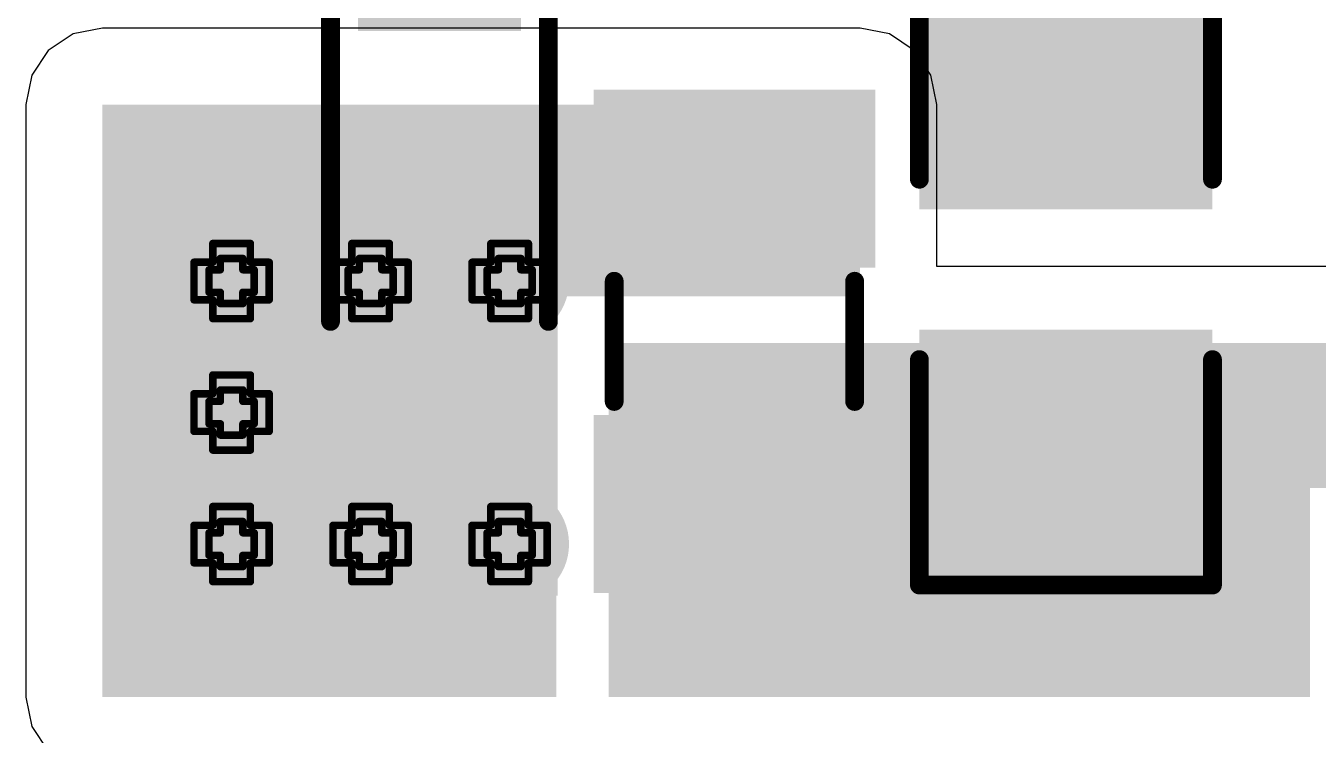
# Model space of a CAD drawing. Header units: inches. Extents: x -5 to 5258, y -4 to 5281.
# Drawn here: x 48.82 to 57.56, y 64.49 to 69.28 of the extents above; entities that cross this region are included whole.
import ezdxf

# ---------------------------------------------------------------- set-up
doc = ezdxf.new("R2010")
doc.units = ezdxf.units.IN
for name, color, linetype in [('Bottom Layer', 5, 'Continuous'), ('Bottom Solder', 6, 'Continuous'), ('Drill Drawing', 1, 'Continuous'), ('Top Layer', 1, 'Continuous'), ('Top Overlay', 2, 'Continuous'), ('Top Paste', 8, 'Continuous'), ('Top Solder', 216, 'Continuous'), ('Via Holes', 16, 'Continuous')]:
    doc.layers.add(name, color=color, linetype=linetype)

# ---------------------------------------------------------------- blocks, each defined once
blk = doc.blocks.new('F____0805_117')
at = {"layer": 'Top Layer'}
for points in [[(-0.6, -0.85), (-1.6, -0.85), (-1.6, 0.85), (-0.6, 0.85)], [(1.6, -0.85), (0.6, -0.85), (0.6, 0.85), (1.6, 0.85)]]:
    blk.add_hatch(color=1, dxfattribs=at).paths.add_polyline_path(points)
at = {"layer": 'Top Paste'}
for points in [[(-0.6, -0.85), (-1.6, -0.85), (-1.6, 0.85), (-0.6, 0.85)], [(1.6, -0.85), (0.6, -0.85), (0.6, 0.85), (1.6, 0.85)]]:
    blk.add_hatch(color=8, dxfattribs=at).paths.add_polyline_path(points)
at = {"layer": 'Top Solder'}
for points in [[(-0.4984, -0.9516), (-1.7016, -0.9516), (-1.7016, 0.9516), (-0.4984, 0.9516)], [(1.7016, -0.9516), (0.4984, -0.9516), (0.4984, 0.9516), (1.7016, 0.9516)]]:
    blk.add_hatch(color=216, dxfattribs=at).paths.add_polyline_path(points)
at = {"layer": 'Top Overlay', "const_width": 0.127}
for points in [[(-0.4064, 0.8128), (0.4064, 0.8128)], [(-0.4064, -0.8128), (0.4064, -0.8128)]]:
    blk.add_lwpolyline(points, dxfattribs=at)
at = {"layer": 'Top Overlay', "const_width": 0.0635}
for points in [[(-0.4382, 0.8128, 1), (-0.3747, 0.8128, 1)], [(0.3746, 0.8128, 1), (0.4381, 0.8128, 1)], [(-0.4382, -0.8128, 1), (-0.3747, -0.8128, 1)], [(0.3747, -0.8128, 1), (0.4382, -0.8128, 1)]]:
    blk.add_lwpolyline(points, format="xyb", close=True, dxfattribs=at)
blk = doc.blocks.new('SOD_123_126')
at = {"layer": 'Top Layer'}
for points in [[(-1.1, 0.45), (-1.1, -0.45), (-2.05, -0.45), (-2.05, 0.45)], [(2.05, 0.45), (2.05, -0.45), (1.1, -0.45), (1.1, 0.45)]]:
    blk.add_hatch(color=1, dxfattribs=at).paths.add_polyline_path(points)
at = {"layer": 'Top Overlay'}
for points in [[(0.9652, 0.508), (2.8194, 0.508), (2.8194, 0.8), (0.9652, 0.8)], [(2.1198, -0.79), (2.8194, -0.79), (2.8194, 0.7848), (2.1198, 0.7848)], [(0.9653, -0.7999), (2.8195, -0.7999), (2.8195, -0.5079), (0.9653, -0.5079)]]:
    blk.add_hatch(color=2, dxfattribs=at).paths.add_polyline_path(points)
at = {"layer": 'Top Paste'}
for points in [[(-1.1, 0.45), (-1.1, -0.45), (-2.05, -0.45), (-2.05, 0.45)], [(2.05, 0.45), (2.05, -0.45), (1.1, -0.45), (1.1, 0.45)]]:
    blk.add_hatch(color=8, dxfattribs=at).paths.add_polyline_path(points)
at = {"layer": 'Top Solder'}
for points in [[(-0.9984, 0.5516), (-0.9984, -0.5516), (-2.1516, -0.5516), (-2.1516, 0.5516)], [(2.1516, 0.5516), (2.1516, -0.5516), (0.9984, -0.5516), (0.9984, 0.5516)]]:
    blk.add_hatch(color=216, dxfattribs=at).paths.add_polyline_path(points)
at = {"layer": 'Top Overlay', "const_width": 0.127}
for points in [[(0.9652, 0.7366), (-1.3716, 0.7366)], [(-1.3716, 0.5842), (-1.3716, 0.7366)], [(-1.3716, -0.7366), (-1.3716, -0.5842)], [(0.9652, -0.7366), (-1.3716, -0.7366)]]:
    blk.add_lwpolyline(points, dxfattribs=at)
at = {"layer": 'Top Overlay', "const_width": 0.0635}
for points in [[(-1.4033, 0.7366, 1), (-1.3398, 0.7366, 1)], [(-1.4033, 0.7366, 1), (-1.3398, 0.7366, 1)], [(0.9335, 0.7366, 1), (0.997, 0.7366, 1)], [(-1.4033, 0.5842, 1), (-1.3398, 0.5842, 1)], [(-1.4033, -0.5842, 1), (-1.3398, -0.5842, 1)], [(-1.4033, -0.7366, 1), (-1.3398, -0.7366, 1)], [(-1.4033, -0.7366, 1), (-1.3398, -0.7366, 1)], [(0.9335, -0.7366, 1), (0.997, -0.7366, 1)]]:
    blk.add_lwpolyline(points, format="xyb", close=True, dxfattribs=at)
blk = doc.blocks.new('C___1206_154')
at = {"layer": 'Top Layer'}
for points in [[(-2.032, 0.889), (-0.508, 0.889), (-0.508, -0.889), (-2.032, -0.889)], [(0.508, 0.889), (2.032, 0.889), (2.032, -0.889), (0.508, -0.889)]]:
    blk.add_hatch(color=1, dxfattribs=at).paths.add_polyline_path(points)
at = {"layer": 'Top Paste'}
for points in [[(-2.032, 0.889), (-0.508, 0.889), (-0.508, -0.889), (-2.032, -0.889)], [(0.508, 0.889), (2.032, 0.889), (2.032, -0.889), (0.508, -0.889)]]:
    blk.add_hatch(color=8, dxfattribs=at).paths.add_polyline_path(points)
at = {"layer": 'Top Solder'}
for points in [[(-2.1336, 0.9906), (-0.4064, 0.9906), (-0.4064, -0.9906), (-2.1336, -0.9906)], [(0.4064, 0.9906), (2.1336, 0.9906), (2.1336, -0.9906), (0.4064, -0.9906)]]:
    blk.add_hatch(color=216, dxfattribs=at).paths.add_polyline_path(points)
at = {"layer": 'Top Overlay', "const_width": 0.127}
for points in [[(-0.6096, 0.9906), (-2.1336, 0.9906)], [(-2.1336, -0.9906), (-2.1336, 0.9906)], [(2.1336, 0.9906), (0.6096, 0.9906)], [(2.1336, -0.9906), (2.1336, 0.9906)], [(-0.6096, -0.9906), (-2.1336, -0.9906)], [(2.1336, -0.9906), (0.6096, -0.9906)]]:
    blk.add_lwpolyline(points, dxfattribs=at)
at = {"layer": 'Top Overlay', "const_width": 0.0635}
for points in [[(-2.1653, 0.9906, 1), (-2.1018, 0.9906, 1)], [(-2.1653, 0.9906, 1), (-2.1018, 0.9906, 1)], [(-0.6413, 0.9906, 1), (-0.5778, 0.9906, 1)], [(0.5779, 0.9906, 1), (0.6414, 0.9906, 1)], [(2.1019, 0.9906, 1), (2.1654, 0.9906, 1)], [(2.1019, 0.9906, 1), (2.1654, 0.9906, 1)], [(-2.1653, -0.9906, 1), (-2.1018, -0.9906, 1)], [(-2.1653, -0.9906, 1), (-2.1018, -0.9906, 1)], [(-0.6413, -0.9906, 1), (-0.5778, -0.9906, 1)], [(0.5779, -0.9906, 1), (0.6414, -0.9906, 1)], [(2.1019, -0.9906, 1), (2.1654, -0.9906, 1)], [(2.1019, -0.9906, 1), (2.1654, -0.9906, 1)]]:
    blk.add_lwpolyline(points, format="xyb", close=True, dxfattribs=at)

msp = doc.modelspace()

# ---------------------------------------------------------------- hatches: boundary and pattern name
at = {"layer": 'Bottom Layer'}
h = msp.add_hatch(color=5, dxfattribs=at)
edge = h.paths.add_edge_path()
edge.add_arc((50.2158, 67.5566), 0.3, 0, 360)
h = msp.add_hatch(color=5, dxfattribs=at)
edge = h.paths.add_edge_path()
edge.add_arc((51.1556, 67.5566), 0.3, 0, 360)
h = msp.add_hatch(color=5, dxfattribs=at)
edge = h.paths.add_edge_path()
edge.add_arc((52.0954, 67.5566), 0.3, 0, 360)
h = msp.add_hatch(color=5, dxfattribs=at)
edge = h.paths.add_edge_path()
edge.add_arc((50.2158, 66.6676), 0.3, 0, 360)
h = msp.add_hatch(color=5, dxfattribs=at)
edge = h.paths.add_edge_path()
edge.add_arc((50.2158, 65.7786), 0.3, 0, 360)
h = msp.add_hatch(color=5, dxfattribs=at)
edge = h.paths.add_edge_path()
edge.add_arc((51.1556, 65.7786), 0.3, 0, 360)
h = msp.add_hatch(color=5, dxfattribs=at)
edge = h.paths.add_edge_path()
edge.add_arc((52.0954, 65.7786), 0.3, 0, 360)
at = {"layer": 'Bottom Solder'}
h = msp.add_hatch(color=6, dxfattribs=at)
edge = h.paths.add_edge_path()
edge.add_arc((50.2158, 67.5566), 0.4016, 0, 360)
h = msp.add_hatch(color=6, dxfattribs=at)
edge = h.paths.add_edge_path()
edge.add_arc((51.1556, 67.5566), 0.4016, 0, 360)
h = msp.add_hatch(color=6, dxfattribs=at)
edge = h.paths.add_edge_path()
edge.add_arc((52.0954, 67.5566), 0.4016, 0, 360)
h = msp.add_hatch(color=6, dxfattribs=at)
edge = h.paths.add_edge_path()
edge.add_arc((50.2158, 66.6676), 0.4016, 0, 360)
h = msp.add_hatch(color=6, dxfattribs=at)
edge = h.paths.add_edge_path()
edge.add_arc((50.2158, 65.7786), 0.4016, 0, 360)
h = msp.add_hatch(color=6, dxfattribs=at)
edge = h.paths.add_edge_path()
edge.add_arc((51.1556, 65.7786), 0.4016, 0, 360)
h = msp.add_hatch(color=6, dxfattribs=at)
edge = h.paths.add_edge_path()
edge.add_arc((52.0954, 65.7786), 0.4016, 0, 360)
at = {"layer": 'Top Layer'}
for points in [[(49.3428, 64.7446), (52.4114, 64.7446), (52.4114, 68.7489), (49.3428, 68.7489)], [(51.1711, 67.454), (54.465, 67.454), (54.465, 68.7489), (51.1711, 68.7489)], [(52.765, 64.7446), (57.5056, 64.7446), (57.5056, 67.1366), (52.765, 67.1366)], [(52.765, 66.1568), (58.7407, 66.1568), (58.7407, 67.1366), (52.765, 67.1366)]]:
    msp.add_hatch(color=1, dxfattribs=at).paths.add_polyline_path(points)
h = msp.add_hatch(color=1, dxfattribs=at)
edge = h.paths.add_edge_path()
edge.add_arc((50.2158, 67.5566), 0.3, 0, 360)
h = msp.add_hatch(color=1, dxfattribs=at)
edge = h.paths.add_edge_path()
edge.add_arc((51.1556, 67.5566), 0.3, 0, 360)
h = msp.add_hatch(color=1, dxfattribs=at)
edge = h.paths.add_edge_path()
edge.add_arc((52.0954, 67.5566), 0.3, 0, 360)
h = msp.add_hatch(color=1, dxfattribs=at)
edge = h.paths.add_edge_path()
edge.add_arc((50.2158, 66.6676), 0.3, 0, 360)
h = msp.add_hatch(color=1, dxfattribs=at)
edge = h.paths.add_edge_path()
edge.add_arc((50.2158, 65.7786), 0.3, 0, 360)
h = msp.add_hatch(color=1, dxfattribs=at)
edge = h.paths.add_edge_path()
edge.add_arc((51.1556, 65.7786), 0.3, 0, 360)
h = msp.add_hatch(color=1, dxfattribs=at)
edge = h.paths.add_edge_path()
edge.add_arc((52.0954, 65.7786), 0.3, 0, 360)
at = {"layer": 'Top Solder'}
h = msp.add_hatch(color=216, dxfattribs=at)
edge = h.paths.add_edge_path()
edge.add_arc((50.2158, 67.5566), 0.4016, 0, 360)
h = msp.add_hatch(color=216, dxfattribs=at)
edge = h.paths.add_edge_path()
edge.add_arc((51.1556, 67.5566), 0.4016, 0, 360)
h = msp.add_hatch(color=216, dxfattribs=at)
edge = h.paths.add_edge_path()
edge.add_arc((52.0954, 67.5566), 0.4016, 0, 360)
h = msp.add_hatch(color=216, dxfattribs=at)
edge = h.paths.add_edge_path()
edge.add_arc((50.2158, 66.6676), 0.4016, 0, 360)
h = msp.add_hatch(color=216, dxfattribs=at)
edge = h.paths.add_edge_path()
edge.add_arc((50.2158, 65.7786), 0.4016, 0, 360)
h = msp.add_hatch(color=216, dxfattribs=at)
edge = h.paths.add_edge_path()
edge.add_arc((51.1556, 65.7786), 0.4016, 0, 360)
h = msp.add_hatch(color=216, dxfattribs=at)
edge = h.paths.add_edge_path()
edge.add_arc((52.0954, 65.7786), 0.4016, 0, 360)
at = {"layer": 'Via Holes'}
h = msp.add_hatch(color=7, dxfattribs=at)
edge = h.paths.add_edge_path()
edge.add_arc((50.2158, 67.5566), 0.15, 0, 360)
h = msp.add_hatch(color=7, dxfattribs=at)
edge = h.paths.add_edge_path()
edge.add_arc((51.1556, 67.5566), 0.15, 0, 360)
h = msp.add_hatch(color=7, dxfattribs=at)
edge = h.paths.add_edge_path()
edge.add_arc((52.0954, 67.5566), 0.15, 0, 360)
h = msp.add_hatch(color=7, dxfattribs=at)
edge = h.paths.add_edge_path()
edge.add_arc((50.2158, 66.6676), 0.15, 0, 360)
h = msp.add_hatch(color=7, dxfattribs=at)
edge = h.paths.add_edge_path()
edge.add_arc((50.2158, 65.7786), 0.15, 0, 360)
h = msp.add_hatch(color=7, dxfattribs=at)
edge = h.paths.add_edge_path()
edge.add_arc((51.1556, 65.7786), 0.15, 0, 360)
h = msp.add_hatch(color=7, dxfattribs=at)
edge = h.paths.add_edge_path()
edge.add_arc((52.0954, 65.7786), 0.15, 0, 360)

# ---------------------------------------------------------------- linework, layer by layer
at = {"layer": 'Drill Drawing', "const_width": 0.0508}
for points in [[(50.0888, 67.6836), (50.0888, 67.8106)], [(50.0888, 67.8106), (50.3428, 67.8106)], [(50.3428, 67.6836), (50.3428, 67.8106)], [(51.0286, 67.6836), (51.0286, 67.8106)], [(51.0286, 67.8106), (51.2826, 67.8106)], [(51.2826, 67.6836), (51.2826, 67.8106)], [(51.9684, 67.6836), (51.9684, 67.8106)], [(51.9684, 67.8106), (52.2224, 67.8106)], [(52.2224, 67.6836), (52.2224, 67.8106)], [(49.9618, 67.4296), (49.9618, 67.6836)], [(49.9618, 67.6836), (50.0888, 67.6836)], [(50.1396, 67.6328), (50.1396, 67.709)], [(50.1396, 67.709), (50.292, 67.709)], [(50.292, 67.6328), (50.292, 67.709)], [(50.3428, 67.6836), (50.4698, 67.6836)], [(50.4698, 67.4296), (50.4698, 67.6836)], [(50.9016, 67.4296), (50.9016, 67.6836)], [(50.9016, 67.6836), (51.0286, 67.6836)], [(51.0794, 67.6328), (51.0794, 67.709)], [(51.0794, 67.709), (51.2318, 67.709)], [(51.2318, 67.6328), (51.2318, 67.709)], [(51.2826, 67.6836), (51.4096, 67.6836)], [(51.4096, 67.4296), (51.4096, 67.6836)], [(51.8414, 67.4296), (51.8414, 67.6836)], [(51.8414, 67.6836), (51.9684, 67.6836)], [(52.0192, 67.6328), (52.0192, 67.709)], [(52.0192, 67.709), (52.1716, 67.709)], [(52.1716, 67.6328), (52.1716, 67.709)], [(52.2224, 67.6836), (52.3494, 67.6836)], [(52.3494, 67.4296), (52.3494, 67.6836)], [(50.0634, 67.4804), (50.0634, 67.6328)], [(50.0634, 67.6328), (50.1396, 67.6328)], [(50.292, 67.6328), (50.3682, 67.6328)], [(50.3682, 67.4804), (50.3682, 67.6328)], [(51.0032, 67.4804), (51.0032, 67.6328)], [(51.0032, 67.6328), (51.0794, 67.6328)], [(51.2318, 67.6328), (51.308, 67.6328)], [(51.308, 67.4804), (51.308, 67.6328)], [(51.943, 67.4804), (51.943, 67.6328)], [(51.943, 67.6328), (52.0192, 67.6328)], [(52.1716, 67.6328), (52.2478, 67.6328)], [(52.2478, 67.4804), (52.2478, 67.6328)], [(49.9618, 67.4296), (50.0888, 67.4296)], [(50.0634, 67.4804), (50.1396, 67.4804)], [(50.0888, 67.3026), (50.0888, 67.4296)], [(50.1396, 67.4042), (50.1396, 67.4804)], [(50.292, 67.4804), (50.3682, 67.4804)], [(50.292, 67.4042), (50.292, 67.4804)], [(50.3428, 67.4296), (50.4698, 67.4296)], [(50.3428, 67.3026), (50.3428, 67.4296)], [(50.9016, 67.4296), (51.0286, 67.4296)], [(51.0032, 67.4804), (51.0794, 67.4804)], [(51.0286, 67.3026), (51.0286, 67.4296)], [(51.0794, 67.4042), (51.0794, 67.4804)], [(51.2318, 67.4804), (51.308, 67.4804)], [(51.2318, 67.4042), (51.2318, 67.4804)], [(51.2826, 67.4296), (51.4096, 67.4296)], [(51.2826, 67.3026), (51.2826, 67.4296)], [(51.8414, 67.4296), (51.9684, 67.4296)], [(51.943, 67.4804), (52.0192, 67.4804)], [(51.9684, 67.3026), (51.9684, 67.4296)], [(52.0192, 67.4042), (52.0192, 67.4804)], [(52.1716, 67.4804), (52.2478, 67.4804)], [(52.1716, 67.4042), (52.1716, 67.4804)], [(52.2224, 67.4296), (52.3494, 67.4296)], [(52.2224, 67.3026), (52.2224, 67.4296)], [(50.1396, 67.4042), (50.292, 67.4042)], [(51.0794, 67.4042), (51.2318, 67.4042)], [(52.0192, 67.4042), (52.1716, 67.4042)], [(50.0888, 67.3026), (50.3428, 67.3026)], [(51.0286, 67.3026), (51.2826, 67.3026)], [(51.9684, 67.3026), (52.2224, 67.3026)], [(50.0888, 66.7946), (50.0888, 66.9216)], [(50.0888, 66.9216), (50.3428, 66.9216)], [(50.3428, 66.7946), (50.3428, 66.9216)], [(50.1396, 66.7438), (50.1396, 66.82)], [(50.1396, 66.82), (50.292, 66.82)], [(50.292, 66.7438), (50.292, 66.82)], [(49.9618, 66.5406), (49.9618, 66.7946)], [(49.9618, 66.7946), (50.0888, 66.7946)], [(50.0634, 66.5914), (50.0634, 66.7438)], [(50.0634, 66.7438), (50.1396, 66.7438)], [(50.292, 66.7438), (50.3682, 66.7438)], [(50.3428, 66.7946), (50.4698, 66.7946)], [(50.3682, 66.5914), (50.3682, 66.7438)], [(50.4698, 66.5406), (50.4698, 66.7946)], [(50.0634, 66.5914), (50.1396, 66.5914)], [(50.1396, 66.5152), (50.1396, 66.5914)], [(50.292, 66.5914), (50.3682, 66.5914)], [(50.292, 66.5152), (50.292, 66.5914)], [(49.9618, 66.5406), (50.0888, 66.5406)], [(50.0888, 66.4136), (50.0888, 66.5406)], [(50.1396, 66.5152), (50.292, 66.5152)], [(50.3428, 66.5406), (50.4698, 66.5406)], [(50.3428, 66.4136), (50.3428, 66.5406)], [(50.0888, 66.4136), (50.3428, 66.4136)], [(50.0888, 65.9056), (50.0888, 66.0326)], [(50.0888, 66.0326), (50.3428, 66.0326)], [(50.3428, 65.9056), (50.3428, 66.0326)], [(51.0286, 65.9056), (51.0286, 66.0326)], [(51.0286, 66.0326), (51.2826, 66.0326)], [(51.2826, 65.9056), (51.2826, 66.0326)], [(51.9684, 65.9056), (51.9684, 66.0326)], [(51.9684, 66.0326), (52.2224, 66.0326)], [(52.2224, 65.9056), (52.2224, 66.0326)], [(49.9618, 65.6516), (49.9618, 65.9056)], [(49.9618, 65.9056), (50.0888, 65.9056)], [(50.0634, 65.7024), (50.0634, 65.8548)], [(50.0634, 65.8548), (50.1396, 65.8548)], [(50.1396, 65.8548), (50.1396, 65.931)], [(50.1396, 65.931), (50.292, 65.931)], [(50.292, 65.8548), (50.292, 65.931)], [(50.292, 65.8548), (50.3682, 65.8548)], [(50.3428, 65.9056), (50.4698, 65.9056)], [(50.3682, 65.7024), (50.3682, 65.8548)], [(50.4698, 65.6516), (50.4698, 65.9056)], [(50.9016, 65.6516), (50.9016, 65.9056)], [(50.9016, 65.9056), (51.0286, 65.9056)], [(51.0032, 65.7024), (51.0032, 65.8548)], [(51.0032, 65.8548), (51.0794, 65.8548)], [(51.0794, 65.8548), (51.0794, 65.931)], [(51.0794, 65.931), (51.2318, 65.931)], [(51.2318, 65.8548), (51.2318, 65.931)], [(51.2318, 65.8548), (51.308, 65.8548)], [(51.2826, 65.9056), (51.4096, 65.9056)], [(51.308, 65.7024), (51.308, 65.8548)], [(51.4096, 65.6516), (51.4096, 65.9056)], [(51.8414, 65.6516), (51.8414, 65.9056)], [(51.8414, 65.9056), (51.9684, 65.9056)], [(51.943, 65.7024), (51.943, 65.8548)], [(51.943, 65.8548), (52.0192, 65.8548)], [(52.0192, 65.8548), (52.0192, 65.931)], [(52.0192, 65.931), (52.1716, 65.931)], [(52.1716, 65.8548), (52.1716, 65.931)], [(52.1716, 65.8548), (52.2478, 65.8548)], [(52.2224, 65.9056), (52.3494, 65.9056)], [(52.2478, 65.7024), (52.2478, 65.8548)], [(52.3494, 65.6516), (52.3494, 65.9056)], [(50.0634, 65.7024), (50.1396, 65.7024)], [(50.1396, 65.6262), (50.1396, 65.7024)], [(50.292, 65.7024), (50.3682, 65.7024)], [(50.292, 65.6262), (50.292, 65.7024)], [(51.0032, 65.7024), (51.0794, 65.7024)], [(51.0794, 65.6262), (51.0794, 65.7024)], [(51.2318, 65.7024), (51.308, 65.7024)], [(51.2318, 65.6262), (51.2318, 65.7024)], [(51.943, 65.7024), (52.0192, 65.7024)], [(52.0192, 65.6262), (52.0192, 65.7024)], [(52.1716, 65.7024), (52.2478, 65.7024)], [(52.1716, 65.6262), (52.1716, 65.7024)], [(49.9618, 65.6516), (50.0888, 65.6516)], [(50.0888, 65.5246), (50.0888, 65.6516)], [(50.1396, 65.6262), (50.292, 65.6262)], [(50.3428, 65.6516), (50.4698, 65.6516)], [(50.3428, 65.5246), (50.3428, 65.6516)], [(50.9016, 65.6516), (51.0286, 65.6516)], [(51.0286, 65.5246), (51.0286, 65.6516)], [(51.0794, 65.6262), (51.2318, 65.6262)], [(51.2826, 65.6516), (51.4096, 65.6516)], [(51.2826, 65.5246), (51.2826, 65.6516)], [(51.8414, 65.6516), (51.9684, 65.6516)], [(51.9684, 65.5246), (51.9684, 65.6516)], [(52.0192, 65.6262), (52.1716, 65.6262)], [(52.2224, 65.6516), (52.3494, 65.6516)], [(52.2224, 65.5246), (52.2224, 65.6516)], [(50.0888, 65.5246), (50.3428, 65.5246)], [(51.0286, 65.5246), (51.2826, 65.5246)], [(51.9684, 65.5246), (52.2224, 65.5246)]]:
    msp.add_lwpolyline(points, dxfattribs=at)
at = {"layer": 'Drill Drawing', "const_width": 0.0254}
for points in [[(50.0761, 67.8106, 1), (50.1015, 67.8106, 1)], [(50.0761, 67.8106, 1), (50.1015, 67.8106, 1)], [(50.3301, 67.8106, 1), (50.3555, 67.8106, 1)], [(50.3301, 67.8106, 1), (50.3555, 67.8106, 1)], [(51.0159, 67.8106, 1), (51.0413, 67.8106, 1)], [(51.0159, 67.8106, 1), (51.0413, 67.8106, 1)], [(51.2699, 67.8106, 1), (51.2953, 67.8106, 1)], [(51.2699, 67.8106, 1), (51.2953, 67.8106, 1)], [(51.9557, 67.8106, 1), (51.9811, 67.8106, 1)], [(51.9557, 67.8106, 1), (51.9811, 67.8106, 1)], [(52.2097, 67.8106, 1), (52.2351, 67.8106, 1)], [(52.2097, 67.8106, 1), (52.2351, 67.8106, 1)], [(49.9491, 67.6836, 1), (49.9745, 67.6836, 1)], [(49.9491, 67.6836, 1), (49.9745, 67.6836, 1)], [(50.0761, 67.6836, 1), (50.1015, 67.6836, 1)], [(50.0761, 67.6836, 1), (50.1015, 67.6836, 1)], [(50.1269, 67.709, 1), (50.1523, 67.709, 1)], [(50.1269, 67.709, 1), (50.1523, 67.709, 1)], [(50.2793, 67.709, 1), (50.3047, 67.709, 1)], [(50.2793, 67.709, 1), (50.3047, 67.709, 1)], [(50.3301, 67.6836, 1), (50.3555, 67.6836, 1)], [(50.3301, 67.6836, 1), (50.3555, 67.6836, 1)], [(50.4571, 67.6836, 1), (50.4825, 67.6836, 1)], [(50.4571, 67.6836, 1), (50.4825, 67.6836, 1)], [(50.8889, 67.6836, 1), (50.9143, 67.6836, 1)], [(50.8889, 67.6836, 1), (50.9143, 67.6836, 1)], [(51.0159, 67.6836, 1), (51.0413, 67.6836, 1)], [(51.0159, 67.6836, 1), (51.0413, 67.6836, 1)], [(51.0667, 67.709, 1), (51.0921, 67.709, 1)], [(51.0667, 67.709, 1), (51.0921, 67.709, 1)], [(51.2191, 67.709, 1), (51.2445, 67.709, 1)], [(51.2191, 67.709, 1), (51.2445, 67.709, 1)], [(51.2699, 67.6836, 1), (51.2953, 67.6836, 1)], [(51.2699, 67.6836, 1), (51.2953, 67.6836, 1)], [(51.3969, 67.6836, 1), (51.4223, 67.6836, 1)], [(51.3969, 67.6836, 1), (51.4223, 67.6836, 1)], [(51.8287, 67.6836, 1), (51.8541, 67.6836, 1)], [(51.8287, 67.6836, 1), (51.8541, 67.6836, 1)], [(51.9557, 67.6836, 1), (51.9811, 67.6836, 1)], [(51.9557, 67.6836, 1), (51.9811, 67.6836, 1)], [(52.0065, 67.709, 1), (52.0319, 67.709, 1)], [(52.0065, 67.709, 1), (52.0319, 67.709, 1)], [(52.1589, 67.709, 1), (52.1843, 67.709, 1)], [(52.1589, 67.709, 1), (52.1843, 67.709, 1)], [(52.2097, 67.6836, 1), (52.2351, 67.6836, 1)], [(52.2097, 67.6836, 1), (52.2351, 67.6836, 1)], [(52.3367, 67.6836, 1), (52.3621, 67.6836, 1)], [(52.3367, 67.6836, 1), (52.3621, 67.6836, 1)], [(50.0507, 67.6328, 1), (50.0761, 67.6328, 1)], [(50.0507, 67.6328, 1), (50.0761, 67.6328, 1)], [(50.1269, 67.6328, 1), (50.1523, 67.6328, 1)], [(50.1269, 67.6328, 1), (50.1523, 67.6328, 1)], [(50.2793, 67.6328, 1), (50.3047, 67.6328, 1)], [(50.2793, 67.6328, 1), (50.3047, 67.6328, 1)], [(50.3555, 67.6328, 1), (50.3809, 67.6328, 1)], [(50.3555, 67.6328, 1), (50.3809, 67.6328, 1)], [(50.9905, 67.6328, 1), (51.0159, 67.6328, 1)], [(50.9905, 67.6328, 1), (51.0159, 67.6328, 1)], [(51.0667, 67.6328, 1), (51.0921, 67.6328, 1)], [(51.0667, 67.6328, 1), (51.0921, 67.6328, 1)], [(51.2191, 67.6328, 1), (51.2445, 67.6328, 1)], [(51.2191, 67.6328, 1), (51.2445, 67.6328, 1)], [(51.2953, 67.6328, 1), (51.3207, 67.6328, 1)], [(51.2953, 67.6328, 1), (51.3207, 67.6328, 1)], [(51.9303, 67.6328, 1), (51.9557, 67.6328, 1)], [(51.9303, 67.6328, 1), (51.9557, 67.6328, 1)], [(52.0065, 67.6328, 1), (52.0319, 67.6328, 1)], [(52.0065, 67.6328, 1), (52.0319, 67.6328, 1)], [(52.1589, 67.6328, 1), (52.1843, 67.6328, 1)], [(52.1589, 67.6328, 1), (52.1843, 67.6328, 1)], [(52.2351, 67.6328, 1), (52.2605, 67.6328, 1)], [(52.2351, 67.6328, 1), (52.2605, 67.6328, 1)], [(49.9491, 67.4296, 1), (49.9745, 67.4296, 1)], [(49.9491, 67.4296, 1), (49.9745, 67.4296, 1)], [(50.0507, 67.4804, 1), (50.0761, 67.4804, 1)], [(50.0507, 67.4804, 1), (50.0761, 67.4804, 1)], [(50.0761, 67.4296, 1), (50.1015, 67.4296, 1)], [(50.0761, 67.4296, 1), (50.1015, 67.4296, 1)], [(50.1269, 67.4804, 1), (50.1523, 67.4804, 1)], [(50.1269, 67.4804, 1), (50.1523, 67.4804, 1)], [(50.2793, 67.4804, 1), (50.3047, 67.4804, 1)], [(50.2793, 67.4804, 1), (50.3047, 67.4804, 1)], [(50.3301, 67.4296, 1), (50.3555, 67.4296, 1)], [(50.3301, 67.4296, 1), (50.3555, 67.4296, 1)], [(50.3555, 67.4804, 1), (50.3809, 67.4804, 1)], [(50.3555, 67.4804, 1), (50.3809, 67.4804, 1)], [(50.4571, 67.4296, 1), (50.4825, 67.4296, 1)], [(50.4571, 67.4296, 1), (50.4825, 67.4296, 1)], [(50.8889, 67.4296, 1), (50.9143, 67.4296, 1)], [(50.8889, 67.4296, 1), (50.9143, 67.4296, 1)], [(50.9905, 67.4804, 1), (51.0159, 67.4804, 1)], [(50.9905, 67.4804, 1), (51.0159, 67.4804, 1)], [(51.0159, 67.4296, 1), (51.0413, 67.4296, 1)], [(51.0159, 67.4296, 1), (51.0413, 67.4296, 1)], [(51.0667, 67.4804, 1), (51.0921, 67.4804, 1)], [(51.0667, 67.4804, 1), (51.0921, 67.4804, 1)], [(51.2191, 67.4804, 1), (51.2445, 67.4804, 1)], [(51.2191, 67.4804, 1), (51.2445, 67.4804, 1)], [(51.2699, 67.4296, 1), (51.2953, 67.4296, 1)], [(51.2699, 67.4296, 1), (51.2953, 67.4296, 1)], [(51.2953, 67.4804, 1), (51.3207, 67.4804, 1)], [(51.2953, 67.4804, 1), (51.3207, 67.4804, 1)], [(51.3969, 67.4296, 1), (51.4223, 67.4296, 1)], [(51.3969, 67.4296, 1), (51.4223, 67.4296, 1)], [(51.8287, 67.4296, 1), (51.8541, 67.4296, 1)], [(51.8287, 67.4296, 1), (51.8541, 67.4296, 1)], [(51.9303, 67.4804, 1), (51.9557, 67.4804, 1)], [(51.9303, 67.4804, 1), (51.9557, 67.4804, 1)], [(51.9557, 67.4296, 1), (51.9811, 67.4296, 1)], [(51.9557, 67.4296, 1), (51.9811, 67.4296, 1)], [(52.0065, 67.4804, 1), (52.0319, 67.4804, 1)], [(52.0065, 67.4804, 1), (52.0319, 67.4804, 1)], [(52.1589, 67.4804, 1), (52.1843, 67.4804, 1)], [(52.1589, 67.4804, 1), (52.1843, 67.4804, 1)], [(52.2097, 67.4296, 1), (52.2351, 67.4296, 1)], [(52.2097, 67.4296, 1), (52.2351, 67.4296, 1)], [(52.2351, 67.4804, 1), (52.2605, 67.4804, 1)], [(52.2351, 67.4804, 1), (52.2605, 67.4804, 1)], [(52.3367, 67.4296, 1), (52.3621, 67.4296, 1)], [(52.3367, 67.4296, 1), (52.3621, 67.4296, 1)], [(50.1269, 67.4042, 1), (50.1523, 67.4042, 1)], [(50.1269, 67.4042, 1), (50.1523, 67.4042, 1)], [(50.2793, 67.4042, 1), (50.3047, 67.4042, 1)], [(50.2793, 67.4042, 1), (50.3047, 67.4042, 1)], [(51.0667, 67.4042, 1), (51.0921, 67.4042, 1)], [(51.0667, 67.4042, 1), (51.0921, 67.4042, 1)], [(51.2191, 67.4042, 1), (51.2445, 67.4042, 1)], [(51.2191, 67.4042, 1), (51.2445, 67.4042, 1)], [(52.0065, 67.4042, 1), (52.0319, 67.4042, 1)], [(52.0065, 67.4042, 1), (52.0319, 67.4042, 1)], [(52.1589, 67.4042, 1), (52.1843, 67.4042, 1)], [(52.1589, 67.4042, 1), (52.1843, 67.4042, 1)], [(50.0761, 67.3026, 1), (50.1015, 67.3026, 1)], [(50.0761, 67.3026, 1), (50.1015, 67.3026, 1)], [(50.3301, 67.3026, 1), (50.3555, 67.3026, 1)], [(50.3301, 67.3026, 1), (50.3555, 67.3026, 1)], [(51.0159, 67.3026, 1), (51.0413, 67.3026, 1)], [(51.0159, 67.3026, 1), (51.0413, 67.3026, 1)], [(51.2699, 67.3026, 1), (51.2953, 67.3026, 1)], [(51.2699, 67.3026, 1), (51.2953, 67.3026, 1)], [(51.9557, 67.3026, 1), (51.9811, 67.3026, 1)], [(51.9557, 67.3026, 1), (51.9811, 67.3026, 1)], [(52.2097, 67.3026, 1), (52.2351, 67.3026, 1)], [(52.2097, 67.3026, 1), (52.2351, 67.3026, 1)], [(50.0761, 66.9216, 1), (50.1015, 66.9216, 1)], [(50.0761, 66.9216, 1), (50.1015, 66.9216, 1)], [(50.3301, 66.9216, 1), (50.3555, 66.9216, 1)], [(50.3301, 66.9216, 1), (50.3555, 66.9216, 1)], [(50.1269, 66.82, 1), (50.1523, 66.82, 1)], [(50.1269, 66.82, 1), (50.1523, 66.82, 1)], [(50.2793, 66.82, 1), (50.3047, 66.82, 1)], [(50.2793, 66.82, 1), (50.3047, 66.82, 1)], [(49.9491, 66.7946, 1), (49.9745, 66.7946, 1)], [(49.9491, 66.7946, 1), (49.9745, 66.7946, 1)], [(50.0507, 66.7438, 1), (50.0761, 66.7438, 1)], [(50.0507, 66.7438, 1), (50.0761, 66.7438, 1)], [(50.0761, 66.7946, 1), (50.1015, 66.7946, 1)], [(50.0761, 66.7946, 1), (50.1015, 66.7946, 1)], [(50.1269, 66.7438, 1), (50.1523, 66.7438, 1)], [(50.1269, 66.7438, 1), (50.1523, 66.7438, 1)], [(50.2793, 66.7438, 1), (50.3047, 66.7438, 1)], [(50.2793, 66.7438, 1), (50.3047, 66.7438, 1)], [(50.3301, 66.7946, 1), (50.3555, 66.7946, 1)], [(50.3301, 66.7946, 1), (50.3555, 66.7946, 1)], [(50.3555, 66.7438, 1), (50.3809, 66.7438, 1)], [(50.3555, 66.7438, 1), (50.3809, 66.7438, 1)], [(50.4571, 66.7946, 1), (50.4825, 66.7946, 1)], [(50.4571, 66.7946, 1), (50.4825, 66.7946, 1)], [(50.0507, 66.5914, 1), (50.0761, 66.5914, 1)], [(50.0507, 66.5914, 1), (50.0761, 66.5914, 1)], [(50.1269, 66.5914, 1), (50.1523, 66.5914, 1)], [(50.1269, 66.5914, 1), (50.1523, 66.5914, 1)], [(50.2793, 66.5914, 1), (50.3047, 66.5914, 1)], [(50.2793, 66.5914, 1), (50.3047, 66.5914, 1)], [(50.3555, 66.5914, 1), (50.3809, 66.5914, 1)], [(50.3555, 66.5914, 1), (50.3809, 66.5914, 1)], [(49.9491, 66.5406, 1), (49.9745, 66.5406, 1)], [(49.9491, 66.5406, 1), (49.9745, 66.5406, 1)], [(50.0761, 66.5406, 1), (50.1015, 66.5406, 1)], [(50.0761, 66.5406, 1), (50.1015, 66.5406, 1)], [(50.1269, 66.5152, 1), (50.1523, 66.5152, 1)], [(50.1269, 66.5152, 1), (50.1523, 66.5152, 1)], [(50.2793, 66.5152, 1), (50.3047, 66.5152, 1)], [(50.2793, 66.5152, 1), (50.3047, 66.5152, 1)], [(50.3301, 66.5406, 1), (50.3555, 66.5406, 1)], [(50.3301, 66.5406, 1), (50.3555, 66.5406, 1)], [(50.4571, 66.5406, 1), (50.4825, 66.5406, 1)], [(50.4571, 66.5406, 1), (50.4825, 66.5406, 1)], [(50.0761, 66.4136, 1), (50.1015, 66.4136, 1)], [(50.0761, 66.4136, 1), (50.1015, 66.4136, 1)], [(50.3301, 66.4136, 1), (50.3555, 66.4136, 1)], [(50.3301, 66.4136, 1), (50.3555, 66.4136, 1)], [(50.0761, 66.0326, 1), (50.1015, 66.0326, 1)], [(50.0761, 66.0326, 1), (50.1015, 66.0326, 1)], [(50.3301, 66.0326, 1), (50.3555, 66.0326, 1)], [(50.3301, 66.0326, 1), (50.3555, 66.0326, 1)], [(51.0159, 66.0326, 1), (51.0413, 66.0326, 1)], [(51.0159, 66.0326, 1), (51.0413, 66.0326, 1)], [(51.2699, 66.0326, 1), (51.2953, 66.0326, 1)], [(51.2699, 66.0326, 1), (51.2953, 66.0326, 1)], [(51.9557, 66.0326, 1), (51.9811, 66.0326, 1)], [(51.9557, 66.0326, 1), (51.9811, 66.0326, 1)], [(52.2097, 66.0326, 1), (52.2351, 66.0326, 1)], [(52.2097, 66.0326, 1), (52.2351, 66.0326, 1)], [(49.9491, 65.9056, 1), (49.9745, 65.9056, 1)], [(49.9491, 65.9056, 1), (49.9745, 65.9056, 1)], [(50.0507, 65.8548, 1), (50.0761, 65.8548, 1)], [(50.0507, 65.8548, 1), (50.0761, 65.8548, 1)], [(50.0761, 65.9056, 1), (50.1015, 65.9056, 1)], [(50.0761, 65.9056, 1), (50.1015, 65.9056, 1)], [(50.1269, 65.931, 1), (50.1523, 65.931, 1)], [(50.1269, 65.931, 1), (50.1523, 65.931, 1)], [(50.1269, 65.8548, 1), (50.1523, 65.8548, 1)], [(50.1269, 65.8548, 1), (50.1523, 65.8548, 1)], [(50.2793, 65.931, 1), (50.3047, 65.931, 1)], [(50.2793, 65.931, 1), (50.3047, 65.931, 1)], [(50.2793, 65.8548, 1), (50.3047, 65.8548, 1)], [(50.2793, 65.8548, 1), (50.3047, 65.8548, 1)], [(50.3301, 65.9056, 1), (50.3555, 65.9056, 1)], [(50.3301, 65.9056, 1), (50.3555, 65.9056, 1)], [(50.3555, 65.8548, 1), (50.3809, 65.8548, 1)], [(50.3555, 65.8548, 1), (50.3809, 65.8548, 1)], [(50.4571, 65.9056, 1), (50.4825, 65.9056, 1)], [(50.4571, 65.9056, 1), (50.4825, 65.9056, 1)], [(50.8889, 65.9056, 1), (50.9143, 65.9056, 1)], [(50.8889, 65.9056, 1), (50.9143, 65.9056, 1)], [(50.9905, 65.8548, 1), (51.0159, 65.8548, 1)], [(50.9905, 65.8548, 1), (51.0159, 65.8548, 1)], [(51.0159, 65.9056, 1), (51.0413, 65.9056, 1)], [(51.0159, 65.9056, 1), (51.0413, 65.9056, 1)], [(51.0667, 65.931, 1), (51.0921, 65.931, 1)], [(51.0667, 65.931, 1), (51.0921, 65.931, 1)], [(51.0667, 65.8548, 1), (51.0921, 65.8548, 1)], [(51.0667, 65.8548, 1), (51.0921, 65.8548, 1)], [(51.2191, 65.931, 1), (51.2445, 65.931, 1)], [(51.2191, 65.931, 1), (51.2445, 65.931, 1)], [(51.2191, 65.8548, 1), (51.2445, 65.8548, 1)], [(51.2191, 65.8548, 1), (51.2445, 65.8548, 1)], [(51.2699, 65.9056, 1), (51.2953, 65.9056, 1)], [(51.2699, 65.9056, 1), (51.2953, 65.9056, 1)], [(51.2953, 65.8548, 1), (51.3207, 65.8548, 1)], [(51.2953, 65.8548, 1), (51.3207, 65.8548, 1)], [(51.3969, 65.9056, 1), (51.4223, 65.9056, 1)], [(51.3969, 65.9056, 1), (51.4223, 65.9056, 1)], [(51.8287, 65.9056, 1), (51.8541, 65.9056, 1)], [(51.8287, 65.9056, 1), (51.8541, 65.9056, 1)], [(51.9303, 65.8548, 1), (51.9557, 65.8548, 1)], [(51.9303, 65.8548, 1), (51.9557, 65.8548, 1)], [(51.9557, 65.9056, 1), (51.9811, 65.9056, 1)], [(51.9557, 65.9056, 1), (51.9811, 65.9056, 1)], [(52.0065, 65.931, 1), (52.0319, 65.931, 1)], [(52.0065, 65.931, 1), (52.0319, 65.931, 1)], [(52.0065, 65.8548, 1), (52.0319, 65.8548, 1)], [(52.0065, 65.8548, 1), (52.0319, 65.8548, 1)], [(52.1589, 65.931, 1), (52.1843, 65.931, 1)], [(52.1589, 65.931, 1), (52.1843, 65.931, 1)], [(52.1589, 65.8548, 1), (52.1843, 65.8548, 1)], [(52.1589, 65.8548, 1), (52.1843, 65.8548, 1)], [(52.2097, 65.9056, 1), (52.2351, 65.9056, 1)], [(52.2097, 65.9056, 1), (52.2351, 65.9056, 1)], [(52.2351, 65.8548, 1), (52.2605, 65.8548, 1)], [(52.2351, 65.8548, 1), (52.2605, 65.8548, 1)], [(52.3367, 65.9056, 1), (52.3621, 65.9056, 1)], [(52.3367, 65.9056, 1), (52.3621, 65.9056, 1)], [(50.0507, 65.7024, 1), (50.0761, 65.7024, 1)], [(50.0507, 65.7024, 1), (50.0761, 65.7024, 1)], [(50.1269, 65.7024, 1), (50.1523, 65.7024, 1)], [(50.1269, 65.7024, 1), (50.1523, 65.7024, 1)], [(50.2793, 65.7024, 1), (50.3047, 65.7024, 1)], [(50.2793, 65.7024, 1), (50.3047, 65.7024, 1)], [(50.3555, 65.7024, 1), (50.3809, 65.7024, 1)], [(50.3555, 65.7024, 1), (50.3809, 65.7024, 1)], [(50.9905, 65.7024, 1), (51.0159, 65.7024, 1)], [(50.9905, 65.7024, 1), (51.0159, 65.7024, 1)], [(51.0667, 65.7024, 1), (51.0921, 65.7024, 1)], [(51.0667, 65.7024, 1), (51.0921, 65.7024, 1)], [(51.2191, 65.7024, 1), (51.2445, 65.7024, 1)], [(51.2191, 65.7024, 1), (51.2445, 65.7024, 1)], [(51.2953, 65.7024, 1), (51.3207, 65.7024, 1)], [(51.2953, 65.7024, 1), (51.3207, 65.7024, 1)], [(51.9303, 65.7024, 1), (51.9557, 65.7024, 1)], [(51.9303, 65.7024, 1), (51.9557, 65.7024, 1)], [(52.0065, 65.7024, 1), (52.0319, 65.7024, 1)], [(52.0065, 65.7024, 1), (52.0319, 65.7024, 1)], [(52.1589, 65.7024, 1), (52.1843, 65.7024, 1)], [(52.1589, 65.7024, 1), (52.1843, 65.7024, 1)], [(52.2351, 65.7024, 1), (52.2605, 65.7024, 1)], [(52.2351, 65.7024, 1), (52.2605, 65.7024, 1)], [(49.9491, 65.6516, 1), (49.9745, 65.6516, 1)], [(49.9491, 65.6516, 1), (49.9745, 65.6516, 1)], [(50.0761, 65.6516, 1), (50.1015, 65.6516, 1)], [(50.0761, 65.6516, 1), (50.1015, 65.6516, 1)], [(50.1269, 65.6262, 1), (50.1523, 65.6262, 1)], [(50.1269, 65.6262, 1), (50.1523, 65.6262, 1)], [(50.2793, 65.6262, 1), (50.3047, 65.6262, 1)], [(50.2793, 65.6262, 1), (50.3047, 65.6262, 1)], [(50.3301, 65.6516, 1), (50.3555, 65.6516, 1)], [(50.3301, 65.6516, 1), (50.3555, 65.6516, 1)], [(50.4571, 65.6516, 1), (50.4825, 65.6516, 1)], [(50.4571, 65.6516, 1), (50.4825, 65.6516, 1)], [(50.8889, 65.6516, 1), (50.9143, 65.6516, 1)], [(50.8889, 65.6516, 1), (50.9143, 65.6516, 1)], [(51.0159, 65.6516, 1), (51.0413, 65.6516, 1)], [(51.0159, 65.6516, 1), (51.0413, 65.6516, 1)], [(51.0667, 65.6262, 1), (51.0921, 65.6262, 1)], [(51.0667, 65.6262, 1), (51.0921, 65.6262, 1)], [(51.2191, 65.6262, 1), (51.2445, 65.6262, 1)], [(51.2191, 65.6262, 1), (51.2445, 65.6262, 1)], [(51.2699, 65.6516, 1), (51.2953, 65.6516, 1)], [(51.2699, 65.6516, 1), (51.2953, 65.6516, 1)], [(51.3969, 65.6516, 1), (51.4223, 65.6516, 1)], [(51.3969, 65.6516, 1), (51.4223, 65.6516, 1)], [(51.8287, 65.6516, 1), (51.8541, 65.6516, 1)], [(51.8287, 65.6516, 1), (51.8541, 65.6516, 1)], [(51.9557, 65.6516, 1), (51.9811, 65.6516, 1)], [(51.9557, 65.6516, 1), (51.9811, 65.6516, 1)], [(52.0065, 65.6262, 1), (52.0319, 65.6262, 1)], [(52.0065, 65.6262, 1), (52.0319, 65.6262, 1)], [(52.1589, 65.6262, 1), (52.1843, 65.6262, 1)], [(52.1589, 65.6262, 1), (52.1843, 65.6262, 1)], [(52.2097, 65.6516, 1), (52.2351, 65.6516, 1)], [(52.2097, 65.6516, 1), (52.2351, 65.6516, 1)], [(52.3367, 65.6516, 1), (52.3621, 65.6516, 1)], [(52.3367, 65.6516, 1), (52.3621, 65.6516, 1)], [(50.0761, 65.5246, 1), (50.1015, 65.5246, 1)], [(50.0761, 65.5246, 1), (50.1015, 65.5246, 1)], [(50.3301, 65.5246, 1), (50.3555, 65.5246, 1)], [(50.3301, 65.5246, 1), (50.3555, 65.5246, 1)], [(51.0159, 65.5246, 1), (51.0413, 65.5246, 1)], [(51.0159, 65.5246, 1), (51.0413, 65.5246, 1)], [(51.2699, 65.5246, 1), (51.2953, 65.5246, 1)], [(51.2699, 65.5246, 1), (51.2953, 65.5246, 1)], [(51.9557, 65.5246, 1), (51.9811, 65.5246, 1)], [(51.9557, 65.5246, 1), (51.9811, 65.5246, 1)], [(52.2097, 65.5246, 1), (52.2351, 65.5246, 1)], [(52.2097, 65.5246, 1), (52.2351, 65.5246, 1)]]:
    msp.add_lwpolyline(points, format="xyb", close=True, dxfattribs=at)
at = {"layer": 'Top Layer'}
for p, q in [((49.1446, 69.2274), (48.9765, 69.1151)), ((49.3428, 69.2668), (49.1446, 69.2274)), ((54.465, 69.2668), (49.3428, 69.2668)), ((54.6632, 69.2274), (54.465, 69.2668)), ((54.8312, 69.1151), (54.6632, 69.2274)), ((48.9765, 69.1151), (48.8642, 68.9471)), ((54.9435, 68.9471), (54.8312, 69.1151)), ((48.8642, 68.9471), (48.8248, 68.7489)), ((54.9829, 68.7489), (54.9435, 68.9471)), ((48.8248, 68.7489), (48.8248, 64.7446)), ((54.9829, 67.6545), (54.9829, 68.7489)), ((57.6867, 67.6545), (54.9829, 67.6545)), ((48.8248, 64.7446), (48.8642, 64.5464)), ((48.8642, 64.5464), (48.9765, 64.3784))]:
    msp.add_line(p, q, dxfattribs=at)

# ---------------------------------------------------------------- block references
for name, p, rotation in [('SOD_123_126', (51.6211, 68.2489), 270), ('C___1206_154', (55.8562, 67.6351), 270), ('F____0805_117', (53.615, 67.1489), 90)]:
    msp.add_blockref(name, p, dxfattribs=dict(rotation=rotation))

doc.saveas('drawing.dxf')
